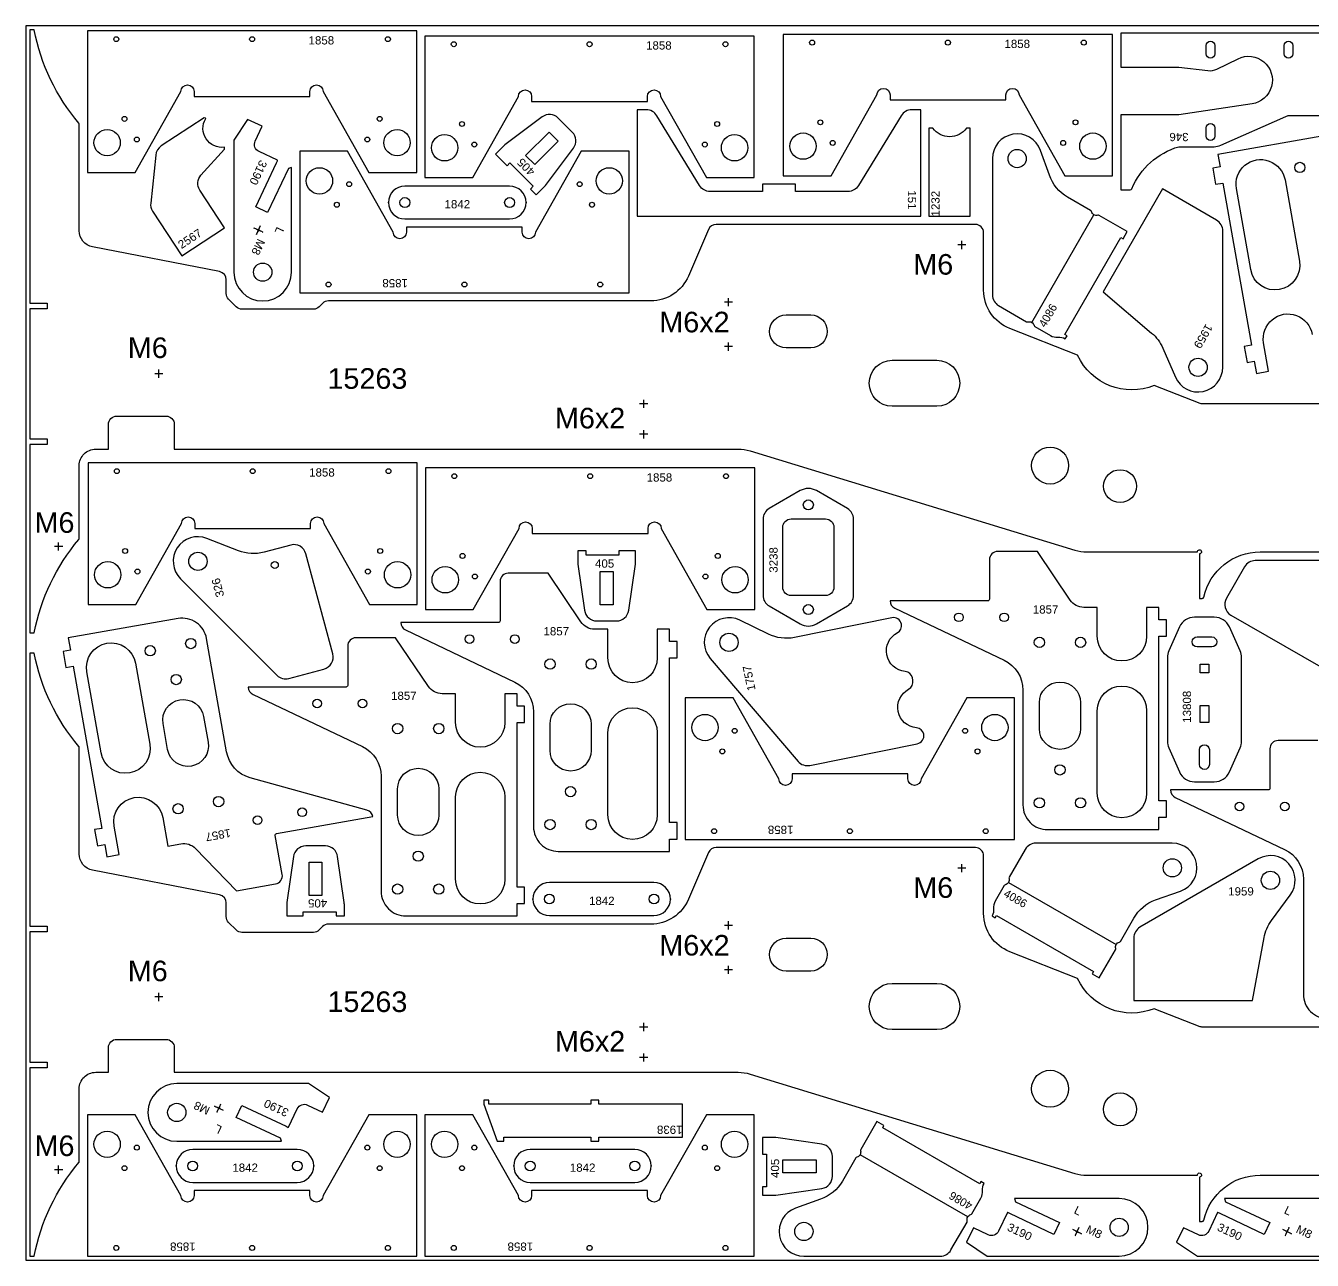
# Model space of a CAD drawing. Header units: millimetres. Extents: x 0 to 3000, y 0 to 1500.
# Drawn here: x 0 to 1563, y 0 to 1500 of the extents above; entities that cross this region are included whole.
import ezdxf

# ---------------------------------------------------------------- set-up
doc = ezdxf.new("R2010")
doc.units = ezdxf.units.MM
doc.header["$MEASUREMENT"] = 0
for name, color, linetype in [('Gravir', 2, 'Continuous'), ('Gravír', 2, 'Continuous'), ('Jel', 2, 'Continuous')]:
    doc.layers.add(name, color=color, linetype=linetype)
doc.layers.add('Sheet', color=18, linetype='Continuous', true_color=0x000000)
doc.styles.add('Arial', font='txt', dxfattribs={"height": 0.2})
doc.styles.add('arial.ttf', font='txt', dxfattribs={"height": 0.2})
doc.styles.add('txt', font='txt', dxfattribs={"height": 0.2})

msp = doc.modelspace()

# ---------------------------------------------------------------- linework, layer by layer
at = {"color": 7}
for points in [[(1629.1, 1040.6), (1428.7, 1040.6, -0.094015), (1426.9, 1040.9), (1371, 1062.9, -0.4), (1277.9, 1099.6), (1195.4, 1132.1, -0.308197), (1163.7, 1178.6), (1163.7, 1248.6, 0.414214), (1153.7, 1258.6), (838.7, 1258.6, 0.2997), (829.5, 1252.6), (805.1, 1195.8, -0.2997), (759.2, 1165.6), (367.7, 1165.6, 0.198912), (360.7, 1162.7), (356.5, 1158.5, -0.198912), (349.5, 1155.6), (262.7, 1155.6, -0.198912), (255.7, 1158.5), (246.5, 1167.7, -0.198912), (243.6, 1174.7), (243.6, 1191.4, 0.359037), (235.5, 1201.2), (81.2, 1231.2, -0.359037), (65, 1250.9), (65, 1380.2, 0.177176), (64.5, 1381.5, -0.128909), (10.4, 1495), (5, 1495), (5, 1163.1), (26, 1163.1), (26, 1156.1), (5, 1156.1), (5, 998.1), (26, 998.1), (26, 991.1), (5, 991.1), (5, 762.2), (10.4, 762.2, -0.128983), (64.5, 875.8, 0.177145), (65, 877.1), (65, 965.6, -0.414214), (85, 985.6), (100.5, 985.6), (100.5, 1015.6, -0.414214), (110.5, 1025.6), (170.5, 1025.6, -0.414214), (180.5, 1015.6), (180.5, 985.6), (865.3, 985.6, -0.074313), (879.9, 983.4), (1274.5, 862.8, 0.074313), (1289.1, 860.6), (1423.3, 860.6, -1), (1428.3, 860.9, -0.429408), (1425.8, 858.2), (1425.8, 804.2), (1429.2, 804.2, 0.351484), (1431.2, 805.8, -0.351484), (1499.5, 860.6), (2167.5, 860.6)], [(1581.5, 1366.9), (1448.2, 1343.4), (1450.9, 1328.6), (1442, 1327.1), (1445.5, 1307.4), (1454.3, 1308.9), (1489.1, 1112), (1480.2, 1110.4), (1483.7, 1090.7), (1492.5, 1092.3), (1495.1, 1077.5), (1509.9, 1080.1), (1503.8, 1114.6, -1), (1562.9, 1125)], [(1629.1, 283.4), (1428.7, 283.4, -0.094015), (1426.9, 283.7), (1371, 305.7, -0.4), (1277.9, 342.4), (1195.4, 374.9, -0.308197), (1163.7, 421.4), (1163.7, 491.4, 0.414214), (1153.7, 501.4), (838.7, 501.4, 0.2997), (829.5, 495.4), (805.1, 438.6, -0.2997), (759.2, 408.4), (367.7, 408.4, 0.198912), (360.7, 405.5), (356.5, 401.3, -0.198912), (349.5, 398.4), (262.7, 398.4, -0.198912), (255.7, 401.3), (246.5, 410.5, -0.198912), (243.6, 417.5), (243.6, 434.2, 0.359037), (235.5, 444), (81.2, 474, -0.359037), (65, 493.7), (65, 623, 0.177176), (64.5, 624.3, -0.128909), (10.4, 737.8), (5, 737.8), (5, 405.9), (26, 405.9), (26, 398.9), (5, 398.9), (5, 240.9), (26, 240.9), (26, 233.9), (5, 233.9), (5, 5), (10.4, 5, -0.128983), (64.5, 118.6, 0.177145), (65, 119.9), (65, 208.4, -0.414214), (85, 228.4), (100.5, 228.4), (100.5, 258.4, -0.414214), (110.5, 268.4), (170.5, 268.4, -0.414214), (180.5, 258.4), (180.5, 228.4), (865.3, 228.4, -0.074313), (879.9, 226.2), (1274.5, 105.6, 0.074313), (1289.1, 103.4), (1423.3, 103.4, -1), (1428.3, 103.7, -0.429408), (1425.8, 101), (1425.8, 47), (1429.2, 47, 0.351484), (1431.2, 48.6, -0.351484), (1499.5, 103.4), (2167.5, 103.4)], [(1569.7, 631.4), (1521.4, 631.4, 0.414214), (1511.4, 621.4), (1511.4, 573.4, -0.414214), (1509.4, 571.4), (1390.8, 571.4, 0.28928), (1396.5, 562.4), (1529.3, 499.1, -0.28928), (1552.1, 463), (1552.1, 323.4, 0.414214), (1582.1, 293.4)]]:
    msp.add_lwpolyline(points, format="xyb", dxfattribs=at)
for points in [[(75, 1321.8), (133, 1321.8), (188.6, 1420.2, -1), (204.6, 1420.2), (204.6, 1414.2), (345.3, 1414.2), (345.3, 1420.2, -1), (361.3, 1420.2), (416.9, 1321.8), (475, 1321.8), (475, 1493.7), (75, 1493.7)], [(485, 1315.6), (543, 1315.6), (598.6, 1414, -1), (614.6, 1414), (614.6, 1408), (755.3, 1408), (755.3, 1414, -1), (771.3, 1414), (826.9, 1315.6), (885, 1315.6), (885, 1487.5), (485, 1487.5)], [(920.3, 1317.6), (978.4, 1317.6), (1034, 1415.9, -1), (1050, 1415.9), (1050, 1409.9), (1190.7, 1409.9), (1190.7, 1415.9, -1), (1206.7, 1415.9), (1262.3, 1317.6), (1320.3, 1317.6), (1320.3, 1489.5), (920.3, 1489.5)], [(1637.5, 1490.8), (1330.3, 1490.8), (1330.3, 1449.8), (1400.7, 1449.8), (1435.9, 1445.5, 0.144993), (1447.1, 1447.3), (1472.7, 1459.9, -1.165564), (1489.7, 1405.1), (1400.7, 1391.8), (1330.3, 1391.8), (1330.3, 1300.8), (1341.7, 1300.8, 0.300796), (1343.6, 1302, -0.223466), (1400.7, 1353), (1443.6, 1353, 0.105104), (1451.7, 1354.8), (1530.7, 1389.9, -0.105104), (1534.7, 1390.8), (1582.2, 1390.8, -0.230961), (1631.9, 1366.6, 0.230961), (1633.4, 1365.8), (1637.5, 1365.8)], [(1444.4, 1475.8), (1444.4, 1465.8, -1), (1433.9, 1465.8), (1433.9, 1475.8, -1)], [(1539.4, 1475.8), (1539.4, 1465.8, -1), (1528.9, 1465.8), (1528.9, 1475.8, -1)], [(629.9, 1304.3, 0.035489), (631.3, 1305.9), (665.3, 1351.2, 0.373238), (663.9, 1370.8), (646.9, 1387.8, 0.373238), (627.3, 1389.2), (582, 1355.2, 0.035489), (580.4, 1353.8), (570.6, 1343.9), (584.7, 1329.8), (588.2, 1333.3), (616.5, 1305), (613, 1301.5), (620.1, 1294.4)], [(742.9, 1397.9), (742.9, 1268.6), (1087.3, 1268.6), (1087.3, 1397.9), (1076.3, 1397.9, 0.261313), (1063.5, 1390.7), (1011.6, 1305.8, -0.261313), (998.8, 1298.6), (935.1, 1298.6), (935.1, 1307.6), (895.1, 1307.6), (895.1, 1298.6), (831.4, 1298.6, -0.261313), (818.6, 1305.8), (766.7, 1390.7, 0.261313), (753.9, 1397.9)], [(189.7, 1220.3), (241.6, 1254.3), (211.5, 1300.3, -0.341581), (212.9, 1318.6), (241.6, 1350.2), (241.5, 1352.1), (241.3, 1352.4, -0.627646), (218.6, 1387.1), (218.2, 1387.8), (216.8, 1388), (164.6, 1353.9, 0.225391), (157.9, 1342.9), (151.8, 1284.5, 0.1727), (154.1, 1274.7)], [(269.6, 1386.1), (252.9, 1360.9), (252.9, 1200.6, 1), (322.9, 1200.6), (322.9, 1327.8), (319.1, 1326.5), (293.9, 1273), (279.4, 1279.8), (304.6, 1333.3), (305.9, 1336), (305.7, 1336.5), (283.4, 1347, -0.414214), (278.8, 1359.7), (287.3, 1377.8)], [(1147.3, 1268.6), (1147.3, 1375.6), (1142.7, 1375.6, -0.51558), (1101.9, 1375.6), (1097.3, 1375.6), (1097.3, 1268.6)], [(1444.4, 1375.8), (1444.4, 1365.8, -1), (1433.9, 1365.8), (1433.9, 1375.8, -1)], [(1226, 1134.5), (1245, 1123.5, 0.155364), (1253.9, 1121.5, -0.155364), (1262.8, 1119.6), (1265.1, 1123.4), (1262.5, 1124.9), (1330.5, 1242.7), (1333.1, 1241.2), (1338.1, 1249.9), (1304, 1269.6, 0.202615), (1302.4, 1269.8, -0.422577), (1294.7, 1274.2, 0.202615), (1293.7, 1275.5), (1265.6, 1291.7, -0.178252), (1243.5, 1318.3), (1232.7, 1348.6, 0.842284), (1174.4, 1338.6), (1174.4, 1172.9, 0.267949), (1181.9, 1159.9), (1215.7, 1140.4, 0.202615), (1217.3, 1140.2, -0.422577), (1225, 1135.7, 0.202615)], [(732.9, 1347.5), (674.8, 1347.5), (619.2, 1249.2, -1), (603.2, 1249.2), (603.2, 1255.2), (462.5, 1255.2), (462.5, 1249.2, -1), (446.5, 1249.2), (390.9, 1347.5), (332.9, 1347.5), (332.9, 1175.6), (732.9, 1175.6)], [(1529.8, 1312.6), (1547.2, 1214.1, -1), (1488.1, 1203.7), (1470.7, 1302.2, -1)], [(460.6, 1265.2), (587.8, 1265.2, 1), (587.8, 1305.2), (460.6, 1305.2, 1)], [(1380.9, 1301.7), (1308.7, 1176.8), (1367.8, 1126.6, -0.114438), (1381.3, 1108.4), (1396.7, 1073, 0.813185), (1454.2, 1085), (1454.2, 1250.7, 0.267949), (1446.7, 1263.7)], [(923.7, 1108.6, -1), (923.7, 1148.6), (953.7, 1148.6, -1), (953.7, 1108.6)], [(1052.7, 1037.6, -1), (1052.7, 1093.6), (1106.7, 1093.6, -1), (1106.7, 1037.6)], [(75.7, 796.8), (133.7, 796.8), (189.3, 895.2, -1), (205.3, 895.2), (205.3, 889.2), (346, 889.2), (346, 895.2, -1), (362, 895.2), (417.6, 796.8), (475.7, 796.8), (475.7, 968.8), (75.7, 968.8)], [(485.7, 790.8), (543.7, 790.8), (599.3, 889.1, -1), (615.3, 889.1), (615.3, 883.1), (756, 883.1), (756, 889.1, -1), (772, 889.1), (827.6, 790.8), (885.7, 790.8), (885.7, 962.7), (485.7, 962.7)], [(960.7, 773.3), (998.2, 795, 0.267949), (1005.7, 808), (1005.7, 900.4, 0.267949), (998.2, 913.4), (960.7, 935.1, 0.267949), (940.7, 935.1), (903.2, 913.4, 0.267949), (895.7, 900.4), (895.7, 808, 0.267949), (903.2, 795), (940.7, 773.3, 0.267949)], [(929.7, 807.7, -0.414214), (919.7, 817.7), (919.7, 890.7, -0.414214), (929.7, 900.7), (971.7, 900.7, -0.414214), (981.7, 890.7), (981.7, 817.7, -0.414214), (971.7, 807.7)], [(362.3, 718.3, 0.414214), (372.9, 736.7), (340.3, 858.4, 0.414214), (321.9, 869), (289.6, 860.3, -0.160487), (258.3, 862.1), (220.2, 877.1, 0.813185), (188, 828), (305.2, 710.8, 0.267949), (319.7, 706.9)], [(670.7, 847.9, 0.035489), (670.9, 845.7), (678.9, 789.7, 0.373238), (693.7, 776.8), (717.7, 776.8, 0.373238), (732.5, 789.7), (740.6, 845.7, 0.035489), (740.7, 847.9), (740.7, 861.8), (720.7, 861.8), (720.7, 856.8), (680.7, 856.8), (680.7, 861.8), (670.7, 861.8)], [(1050, 801.2, 0.28928), (1055.7, 792.2), (1188.6, 729, -0.28928), (1211.4, 692.8), (1211.4, 553.2, 0.414214), (1241.4, 523.2), (1376.7, 523.2), (1376.7, 538.2), (1385.7, 538.2), (1385.7, 558.2), (1376.7, 558.2), (1376.7, 758.2), (1385.7, 758.2), (1385.7, 778.2), (1376.7, 778.2), (1376.7, 793.2), (1361.7, 793.2), (1361.7, 758.2, -1), (1301.7, 758.2), (1301.7, 793.2), (1285.5, 793.2, -0.249328), (1268.9, 802.1), (1229, 861.2), (1180.7, 861.2, 0.414214), (1170.7, 851.2), (1170.7, 803.2, -0.414214), (1168.7, 801.2)], [(1458.6, 804.4, 0.414214), (1464.1, 783.9), (1573.2, 720.9, 0.414214), (1593.7, 726.4), (1610.5, 755.4, -0.160487), (1633.8, 776.3), (1671.3, 792.6, 0.813185), (1659.4, 850.1), (1493.7, 850.1, 0.267949), (1480.7, 842.6)], [(455.6, 774.8, 0.28928), (461.3, 765.8), (594.1, 702.5, -0.28928), (616.9, 666.4), (616.9, 526.8, 0.414214), (646.9, 496.8), (782.2, 496.8), (782.2, 511.8), (791.2, 511.8), (791.2, 531.8), (782.2, 531.8), (782.2, 731.8), (791.2, 731.8), (791.2, 751.8), (782.2, 751.8), (782.2, 766.8), (767.2, 766.8), (767.2, 731.8, -1), (707.2, 731.8), (707.2, 766.8), (691, 766.8, -0.249328), (674.5, 775.6), (634.5, 834.8), (586.2, 834.8, 0.414214), (576.2, 824.8), (576.2, 776.8, -0.414214), (574.2, 774.8)], [(421.7, 539.1, 0.28928), (414.5, 547), (272.7, 586.2, -0.28928), (244, 617.9), (219.7, 755.3, 0.414214), (185, 779.7), (51.7, 756.2), (54.3, 741.4), (45.5, 739.8), (48.9, 720.1), (57.8, 721.7), (92.5, 524.7), (83.7, 523.2), (87.1, 503.5), (96, 505), (98.6, 490.3), (113.4, 492.9), (107.3, 527.3, -1), (166.4, 537.8), (172.5, 503.3), (188.4, 506.1, -0.249328), (206.3, 500.3), (255.9, 449), (303.4, 457.3, 0.414214), (311.6, 468.9), (303.2, 516.2, -0.414214), (304.8, 518.5)], [(1083.1, 627.6, 0.406312), (1091, 639.2, 0.324188), (1082.1, 646.9, -0.745356), (1072.6, 693.8, 0.331679), (1077.7, 704.7), (1077.2, 707.5, 0.331679), (1068.3, 715.5, -0.745356), (1058.8, 762.5, 0.324188), (1063.9, 773, 0.406312), (1052.2, 780.6), (934.1, 756.7, -0.164575), (902.3, 760.7), (867.4, 777.7, 0.813185), (831.5, 731.3), (938.3, 606.2, 0.272222), (952.7, 601.3)], [(1443.9, 581.4, 0.296392), (1462.2, 593.3), (1475.2, 622.5, 0.104939), (1476.9, 630.6), (1476.9, 732.2, 0.104939), (1475.2, 740.3), (1462.2, 769.5, 0.296392), (1443.9, 781.4), (1419.9, 781.4, 0.296392), (1401.6, 769.5), (1388.6, 740.3, 0.104939), (1386.9, 732.2), (1386.9, 630.6, 0.104939), (1388.6, 622.5), (1401.6, 593.3, 0.296392), (1419.9, 581.4)], [(270.4, 696.4, 0.28928), (276.1, 687.4), (409, 624.1, -0.28928), (431.8, 588), (431.8, 448.4, 0.414214), (461.8, 418.4), (597.1, 418.4), (597.1, 433.4), (606.1, 433.4), (606.1, 453.4), (597.1, 453.4), (597.1, 653.4), (606.1, 653.4), (606.1, 673.4), (597.1, 673.4), (597.1, 688.4), (582.1, 688.4), (582.1, 653.4, -1), (522.1, 653.4), (522.1, 688.4), (505.9, 688.4, -0.249328), (489.3, 697.2), (449.4, 756.4), (401.1, 756.4, 0.414214), (391.1, 746.4), (391.1, 698.4, -0.414214), (389.1, 696.4)], [(1440.9, 745.4), (1422.9, 745.4, -1), (1422.9, 757.4), (1440.9, 757.4, -1)], [(133.3, 725.4), (150.7, 626.9, -1), (91.6, 616.5), (74.2, 715, -1)], [(1231.4, 645.8), (1231.4, 677.6, -1), (1281.4, 677.6), (1281.4, 645.8, -1)], [(1301.7, 567.7), (1301.7, 667.7, -1), (1361.7, 667.7), (1361.7, 567.7, -1)], [(216.1, 660.7), (221.6, 629.4, -1), (172.4, 620.7), (166.9, 652, -1)], [(636.9, 619.4), (636.9, 651.2, -1), (686.9, 651.2), (686.9, 619.4, -1)], [(1201.2, 683.3), (1143.2, 683.3), (1087.6, 585, -1), (1071.6, 585), (1071.6, 591), (930.9, 591), (930.9, 585, -1), (914.9, 585), (859.3, 683.3), (801.2, 683.3), (801.2, 511.4), (1201.2, 511.4)], [(707.2, 541.3), (707.2, 641.3, -1), (767.2, 641.3), (767.2, 541.3, -1)], [(1437.9, 602.4, -1), (1425.9, 602.4), (1425.9, 620.4, -1), (1437.9, 620.4)], [(451.8, 541), (451.8, 572.8, -1), (501.8, 572.8), (501.8, 541, -1)], [(522.1, 462.9), (522.1, 562.9, -1), (582.1, 562.9), (582.1, 462.9, -1)], [(387.1, 432.3, 0.035489), (386.9, 434.5), (378.9, 490.5, 0.373238), (364.1, 503.4), (340.1, 503.4, 0.373238), (325.2, 490.5), (317.2, 434.5, 0.035489), (317.1, 432.3), (317.1, 418.4), (337.1, 418.4), (337.1, 423.4), (377.1, 423.4), (377.1, 418.4), (387.1, 418.4)], [(1188.8, 455.3), (1177.8, 436.2, 0.155364), (1175.8, 427.3, -0.155364), (1173.9, 418.5), (1177.8, 416.2), (1179.3, 418.8), (1297, 350.8), (1295.5, 348.2), (1304.2, 343.2), (1323.9, 377.3, 0.202615), (1324.1, 378.8, -0.422577), (1328.6, 386.6, 0.202615), (1329.8, 387.5), (1346, 415.7, -0.178252), (1372.6, 437.8), (1402.9, 448.6, 0.842284), (1392.9, 506.8), (1227.2, 506.8, 0.267949), (1214.2, 499.3), (1194.7, 465.5, 0.202615), (1194.5, 464, -0.422577), (1190, 456.2, 0.202615)], [(1346.1, 315.7), (1490.4, 315.7), (1504.3, 392, -0.114438), (1513.3, 412.7), (1536.2, 443.8, 0.813185), (1497.1, 487.6), (1353.6, 404.7, 0.267949), (1346.1, 391.7)], [(636.1, 418.9), (763.2, 418.9, 1), (763.2, 458.9), (636.1, 458.9, 1)], [(923.7, 351.4, -1), (923.7, 391.4), (953.7, 391.4, -1), (953.7, 351.4)], [(1052.7, 280.4, -1), (1052.7, 336.4), (1106.7, 336.4, -1), (1106.7, 280.4)], [(369, 197.8), (343.7, 214.6), (183.5, 214.6, 1), (183.5, 144.6), (310.7, 144.6), (309.3, 148.4), (255.8, 173.6), (262.7, 188.1), (316.2, 162.8), (318.9, 161.5), (319.3, 161.7), (329.9, 184.1, -0.414214), (342.5, 188.6), (360.6, 180.1)], [(475, 176.9), (416.9, 176.9), (361.3, 78.6, -1), (345.3, 78.6), (345.3, 84.6), (204.6, 84.6), (204.6, 78.6, -1), (188.6, 78.6), (133, 176.9), (75, 176.9), (75, 5), (475, 5)], [(885, 176.9), (826.9, 176.9), (771.3, 78.6, -1), (755.3, 78.6), (755.3, 84.6), (614.6, 84.6), (614.6, 78.6, -1), (598.6, 78.6), (543, 176.9), (485, 176.9), (485, 5), (885, 5)], [(1149.4, 56.5), (1160.4, 75.6, 0.155364), (1162.3, 84.5, -0.155364), (1164.3, 93.4), (1160.4, 95.6), (1158.9, 93), (1041.1, 161), (1042.6, 163.6), (1034, 168.6), (1014.3, 134.5, 0.202615), (1014.1, 133, -0.422577), (1009.6, 125.2, 0.202615), (1008.4, 124.3), (992.1, 96.2, -0.178252), (965.6, 74.1), (935.2, 63.3, 0.842284), (945.3, 5), (1111, 5, 0.267949), (1124, 12.5), (1143.5, 46.3, 0.202615), (1143.7, 47.8, -0.422577), (1148.2, 55.6, 0.202615)], [(908.9, 79.1, 0.035489), (911.1, 79.3), (967.1, 87.3, 0.373238), (980, 102.1), (980, 126.1, 0.373238), (967.1, 141), (911.1, 149, 0.035489), (908.9, 149.1), (895, 149.1), (895, 129.1), (900, 129.1), (900, 89.1), (895, 89.1), (895, 79.1)], [(202.8, 94.6), (329.9, 94.6, 1), (329.9, 134.6), (202.8, 134.6, 1)], [(612.8, 94.6), (739.9, 94.6, 1), (739.9, 134.6), (612.8, 134.6, 1)], [(1142.8, 21.8), (1168.1, 5), (1328.3, 5, 1), (1328.3, 75), (1201.1, 75), (1202.5, 71.2), (1256, 46), (1249.1, 31.5), (1195.6, 56.8), (1192.9, 58), (1192.5, 57.9), (1181.9, 35.5, -0.414214), (1169.3, 30.9), (1151.2, 39.5)], [(1398.1, 21.8), (1423.3, 5), (1583.6, 5, 1), (1583.6, 75), (1456.3, 75), (1457.7, 71.2), (1511.2, 46), (1504.4, 31.5), (1450.9, 56.8), (1448.2, 58), (1447.7, 57.9), (1437.2, 35.5, -0.414214), (1424.5, 30.9), (1406.4, 39.5)]]:
    msp.add_lwpolyline(points, format="xyb", close=True, dxfattribs=at)
for points in [[(646.9, 1359.8), (618.3, 1331.2), (607.3, 1342.2), (636, 1370.8)], [(698, 796.5), (698, 837), (713.5, 837), (713.5, 796.5)], [(1437.1, 713.6), (1426.6, 713.6), (1426.6, 724.2), (1437.1, 724.2)], [(1437.1, 653.6), (1426.6, 653.6), (1426.6, 674.2), (1437.1, 674.2)], [(359.8, 483.6), (359.8, 443.1), (344.3, 443.1), (344.3, 483.6)], [(797.9, 189.6), (696.4, 189.6), (696.4, 194.6), (686.4, 194.6), (686.4, 189.6), (562.5, 189.6), (562.5, 194.6), (556.5, 194.6), (556.5, 189.6), (572.9, 144.6), (580.9, 144.6), (580.9, 149.6), (686.4, 149.6), (686.4, 144.6), (696.4, 144.6), (696.4, 149.6), (797.9, 149.6)], [(960.2, 106.4), (919.7, 106.4), (919.7, 121.9), (960.2, 121.9)]]:
    msp.add_lwpolyline(points, close=True, dxfattribs=at)
at = {"color": 2}
for points in [[(278.2, 1253.8), (277.3, 1254.2)], [(280.4, 1252.8), (282.7, 1251.7), (284.9, 1250.7)], [(283.7, 1254), (282.7, 1251.7), (281.6, 1249.5)], [(284.8, 1256.2), (285.2, 1257.1)], [(280.5, 1247.2), (280.2, 1246.4)], [(287.2, 1249.6), (288, 1249.2)], [(236.7, 189.3), (237.1, 190.1)], [(230.1, 186.9), (229.2, 187.3)], [(232.4, 180.3), (232.1, 179.4)], [(236.8, 183.7), (234.6, 184.8), (232.3, 185.9)], [(235.6, 187), (234.6, 184.8), (233.5, 182.5)], [(239.1, 182.7), (239.9, 182.3)], [(1272.7, 36.9), (1271.9, 37.3)], [(1275, 35.9), (1277.2, 34.8), (1279.5, 33.7)], [(1276.2, 32.5), (1277.2, 34.8), (1278.3, 37.1)], [(1279.4, 39.3), (1279.7, 40.1)], [(1281.7, 32.7), (1282.6, 32.3)], [(1527.9, 36.9), (1527.1, 37.3)], [(1530.2, 35.9), (1532.5, 34.8), (1534.7, 33.7)], [(1531.4, 32.5), (1532.5, 34.8), (1533.5, 37.1)], [(1534.6, 39.3), (1535, 40.1)], [(1537, 32.7), (1537.8, 32.3)], [(1275.1, 30.3), (1274.7, 29.5)], [(1530.3, 30.3), (1530, 29.5)]]:
    msp.add_lwpolyline(points, dxfattribs=at)
at = {"color": 7}
for centre, radius in [((110, 1483.7), 3), ((275, 1483.7), 3), ((440, 1483.7), 3), ((520, 1477.5), 3), ((685, 1477.5), 3), ((850, 1477.5), 3), ((955.3, 1479.5), 3), ((1120.3, 1479.5), 3), ((1285.3, 1479.5), 3), ((120, 1386.8), 3), ((430, 1386.8), 3), ((530, 1380.6), 3), ((840, 1380.6), 3), ((965.3, 1382.6), 3), ((1275.3, 1382.6), 3), ((98.9, 1357.9), 16), ((135, 1361.8), 3), ((415, 1361.8), 3), ((451.1, 1357.9), 16), ((508.9, 1351.7), 16), ((861.1, 1351.7), 16), ((944.3, 1353.7), 16), ((980.3, 1357.6), 3), ((1260.3, 1357.6), 3), ((1296.4, 1353.7), 16), ((545, 1355.6), 3), ((825, 1355.6), 3), ((1204.4, 1338.6), 11.1), ((1547.8, 1327.8), 6.25), ((356.8, 1311.5), 16), ((708.9, 1311.5), 16), ((392.9, 1307.5), 3), ((672.9, 1307.5), 3), ((377.9, 1282.5), 3), ((460.6, 1285.2), 6), ((587.8, 1285.2), 6), ((687.9, 1282.5), 3), ((287.9, 1200.6), 11.1), ((367.9, 1185.6), 3), ((532.9, 1185.6), 3), ((697.9, 1185.6), 3), ((1424.2, 1085), 11.1), ((1244.4, 965.6), 22.5), ((110.7, 958.8), 3), ((275.7, 958.8), 3), ((440.7, 958.8), 3), ((520.7, 952.7), 3), ((685.7, 952.7), 3), ((850.7, 952.7), 3), ((1329.4, 940.6), 20), ((950.7, 917.8), 6.1), ((120.7, 861.8), 3), ((209.2, 849.2), 11.1), ((430.7, 861.8), 3), ((99.6, 832.9), 16), ((302.6, 844.7), 4.25), ((451.7, 832.9), 16), ((530.7, 855.8), 3), ((840.7, 855.8), 3), ((135.7, 836.8), 3), ((415.7, 836.8), 3), ((509.6, 826.8), 16), ((545.7, 830.8), 3), ((825.7, 830.8), 3), ((861.7, 826.8), 16), ((950.7, 790.6), 6.1), ((1133.7, 781.2), 5.25), ((1188.7, 781.2), 5.25), ((200.5, 749.3), 6.25), ((539.2, 754.8), 5.25), ((594.2, 754.8), 5.25), ((854.3, 750.8), 11.1), ((1231.4, 750.8), 6.25), ((1281.4, 750.8), 6.25), ((151.2, 740.6), 6.25), ((636.9, 724.4), 6.25), ((686.9, 724.4), 6.25), ((182.8, 705.6), 6.25), ((354.1, 676.4), 5.25), ((409.1, 676.4), 5.25), ((825.2, 647.3), 16), ((1177.3, 647.3), 16), ((451.8, 646), 6.25), ((501.8, 646), 6.25), ((861.2, 643.3), 3), ((1141.2, 643.3), 3), ((846.2, 618.3), 3), ((1156.2, 618.3), 3), ((1256.4, 595.8), 6.25), ((234.3, 557.3), 6.25), ((661.9, 569.4), 6.25), ((185.1, 548.6), 6.25), ((335.8, 544.3), 5.25), ((1231.4, 555.8), 6.25), ((1281.4, 555.8), 6.25), ((1474.4, 551.4), 5.25), ((1529.4, 551.4), 5.25), ((281.7, 534.7), 5.25), ((636.9, 529.4), 6.25), ((686.9, 529.4), 6.25), ((836.2, 521.4), 3), ((1001.2, 521.4), 3), ((1166.2, 521.4), 3), ((476.8, 491), 6.25), ((1392.9, 476.8), 11.1), ((1512.1, 461.6), 11.1), ((451.8, 451), 6.25), ((501.8, 451), 6.25), ((636.1, 438.9), 6), ((763.2, 438.9), 6), ((1244.4, 208.4), 22.5), ((1329.4, 183.4), 20), ((183.5, 179.6), 11.1), ((98.9, 140.9), 16), ((451.1, 140.9), 16), ((508.9, 140.9), 16), ((861.1, 140.9), 16), ((135, 136.9), 3), ((415, 136.9), 3), ((545, 136.9), 3), ((825, 136.9), 3), ((120, 111.9), 3), ((202.8, 114.6), 6), ((329.9, 114.6), 6), ((430, 111.9), 3), ((530, 111.9), 3), ((612.8, 114.6), 6), ((739.9, 114.6), 6), ((840, 111.9), 3), ((1328.3, 40), 11.1), ((945.3, 35), 11.1), ((110, 15), 3), ((275, 15), 3), ((440, 15), 3), ((520, 15), 3), ((685, 15), 3), ((850, 15), 3)]:
    msp.add_circle(centre, radius, dxfattribs=at)
for p in [(440.6, 1285.2), (607.8, 1285.2), (616.1, 438.9), (783.2, 438.9), (182.8, 114.6), (349.9, 114.6), (592.8, 114.6), (759.9, 114.6)]:
    msp.add_point(p, dxfattribs=at)
at = {"layer": 'Gravir', "color": 2}
for points in [[(1222.1, 1139.6), (1297.6, 1270.4)], [(1222.1, 1139.6), (1297.6, 1270.4)], [(287.6, 1249.4), (277.7, 1254)], [(280.2, 1246.4), (285.2, 1257.1)], [(1193.9, 459.2), (1324.7, 383.7)], [(1193.9, 459.2), (1324.7, 383.7)], [(232.3, 179.9), (236.9, 189.7)], [(229.2, 187.3), (239.9, 182.3)], [(1144.3, 52.7), (1013.5, 128.2)], [(1144.3, 52.7), (1013.5, 128.2)], [(1282.6, 32.3), (1271.9, 37.3)], [(1279.5, 39.7), (1274.9, 29.9)], [(1537.8, 32.3), (1527.1, 37.3)], [(1534.8, 39.7), (1530.1, 29.9)]]:
    msp.add_lwpolyline(points, dxfattribs=at)
at = {"layer": 'Gravír', "color": 2}
for points in [[(1137.2, 1228.6), (1137.2, 1238.6)], [(1142.2, 1233.6), (1132.2, 1233.6)], [(858.7, 1164.1), (848.7, 1164.1)], [(853.7, 1159.1), (853.7, 1169.1)], [(858.7, 1110.1), (848.7, 1110.1)], [(853.7, 1105.1), (853.7, 1115.1)], [(161.7, 1072.2), (161.7, 1082.2)], [(166.7, 1077.2), (156.7, 1077.2)], [(755.8, 1040.6), (745.8, 1040.6)], [(750.8, 1035.6), (750.8, 1045.6)], [(755.8, 1003.6), (745.8, 1003.6)], [(750.8, 998.6), (750.8, 1008.6)], [(45, 867.2), (35, 867.2)], [(40, 862.2), (40, 872.2)], [(1142.2, 476.4), (1132.2, 476.4)], [(1137.2, 471.4), (1137.2, 481.4)], [(858.7, 406.9), (848.7, 406.9)], [(853.7, 401.9), (853.7, 411.9)], [(858.7, 352.9), (848.7, 352.9)], [(853.7, 347.9), (853.7, 357.9)], [(166.7, 320), (156.7, 320)], [(161.7, 315), (161.7, 325)], [(755.8, 283.4), (745.8, 283.4)], [(750.8, 278.4), (750.8, 288.4)], [(750.8, 241.4), (750.8, 251.4)], [(755.8, 246.4), (745.8, 246.4)], [(45, 110), (35, 110)], [(40, 105), (40, 115)]]:
    msp.add_lwpolyline(points, dxfattribs=at)
at = {"layer": 'Sheet', "color": 18, "true_color": 0x000000}
msp.add_lwpolyline([(0, 0), (3000, 0), (3000, 1500), (0, 1500)], close=True, dxfattribs=at)

# ---------------------------------------------------------------- texts
at = {"color": 2, "char_height": 10, "attachment_point": 7, "style": 'Arial'}
for insert, rotation in [((305.3, 1256.4), 244.753), ((239.3, 162.2), 154.753), ((1272.5, 57.4), 334.753), ((1527.8, 57.4), 334.753)]:
    msp.add_mtext('L', dxfattribs=dict(at, insert=insert, rotation=rotation))
at = {"layer": 'Gravir', "color": 2, "char_height": 10, "attachment_point": 7}
for s, insert, rotation, style in [('3190', (284.5, 1337.8), 244.753, 'arial.ttf'), ('M8', (282, 1242), 244.753, 'arial.ttf'), ('4086', (1238.8, 1132.5), 60, 'txt'), ('4086', (1186.9, 442.5), 330, 'txt'), ('M8', (224.8, 185.5), 154.753, 'arial.ttf'), ('3190', (320.6, 183), 154.753, 'arial.ttf'), ('4086', (1151.3, 69.4), 150, 'txt'), ('3190', (1191.2, 36.6), 334.753, 'arial.ttf'), ('M8', (1287, 34.1), 334.753, 'arial.ttf'), ('3190', (1446.4, 36.6), 334.753, 'arial.ttf'), ('M8', (1542.2, 34.1), 334.753, 'arial.ttf')]:
    msp.add_mtext(s, dxfattribs=dict(at, insert=insert, rotation=rotation, style=style))
at = {"layer": 'Gravír', "color": 2, "char_height": 10, "attachment_point": 7, "style": 'arial.ttf'}
for s, insert, rotation in [('346', (1412.7, 1369.9), 180), ('405', (619.7, 1323.7), 135), ('151', (1071.5, 1300), 270), ('1232', (1110.3, 1268.3), 90), ('2567', (189.3, 1228.4), 33.2095), ('1959', (1433.8, 1138.7), 240), ('3238', (913.5, 835.4), 90), ('326', (241.4, 807.3), 105), ('1757', (886.9, 693), 101.4275), ('13808', (1415.8, 653.1), 90), ('1857', (248.2, 524.4), 190), ('405', (366.2, 438.8), 180), ('1938', (797.9, 163.7), 180), ('405', (915.4, 100), 90)]:
    msp.add_mtext(s, dxfattribs=dict(at, insert=insert, rotation=rotation))
at = {"layer": 'Gravír', "color": 2, "attachment_point": 7, "style": 'arial.ttf'}
for s, insert, char_height in [('1842', (508.8, 1278), 10), ('M6', (1078.2, 1197.2), 25), ('M6x2', (769.7, 1127.1), 25), ('M6', (124, 1095.9), 25), ('15263', (366.5, 1058.5), 25), ('M6x2', (642.9, 1010.4), 25), ('M6', (10.7, 883.5), 25), ('405', (691.6, 841.4), 10), ('1857', (1223.4, 785.6), 10), ('1857', (629, 759.1), 10), ('1857', (443.8, 680.8), 10), ('M6', (1078.2, 440), 25), ('1959', (1460.8, 443.1), 10), ('1842', (684.3, 431.6), 10), ('M6x2', (769.7, 369.9), 25), ('M6', (124, 338.7), 25), ('15263', (366.5, 301.3), 25), ('M6x2', (642.9, 253.2), 25), ('M6', (10.7, 126.3), 25), ('1842', (251, 107.4), 10), ('1842', (661, 107.4), 10)]:
    msp.add_mtext(s, dxfattribs=dict(at, insert=insert, char_height=char_height))
at = {"layer": 'Jel', "color": 2, "char_height": 10, "attachment_point": 7, "style": 'arial.ttf'}
for insert in [(343.6, 1477.1), (753.6, 1470.9), (1189, 1472.8), (344.3, 952.1), (754.3, 946)]:
    msp.add_mtext('1858', dxfattribs=dict(at, insert=insert))
at = {"layer": 'Jel', "color": 2, "char_height": 10, "attachment_point": 7, "rotation": 180, "style": 'arial.ttf'}
for insert in [(464.3, 1192.3), (932.6, 528.1), (206.4, 21.7), (616.4, 21.7)]:
    msp.add_mtext('1858', dxfattribs=dict(at, insert=insert))

doc.saveas('drawing.dxf')
